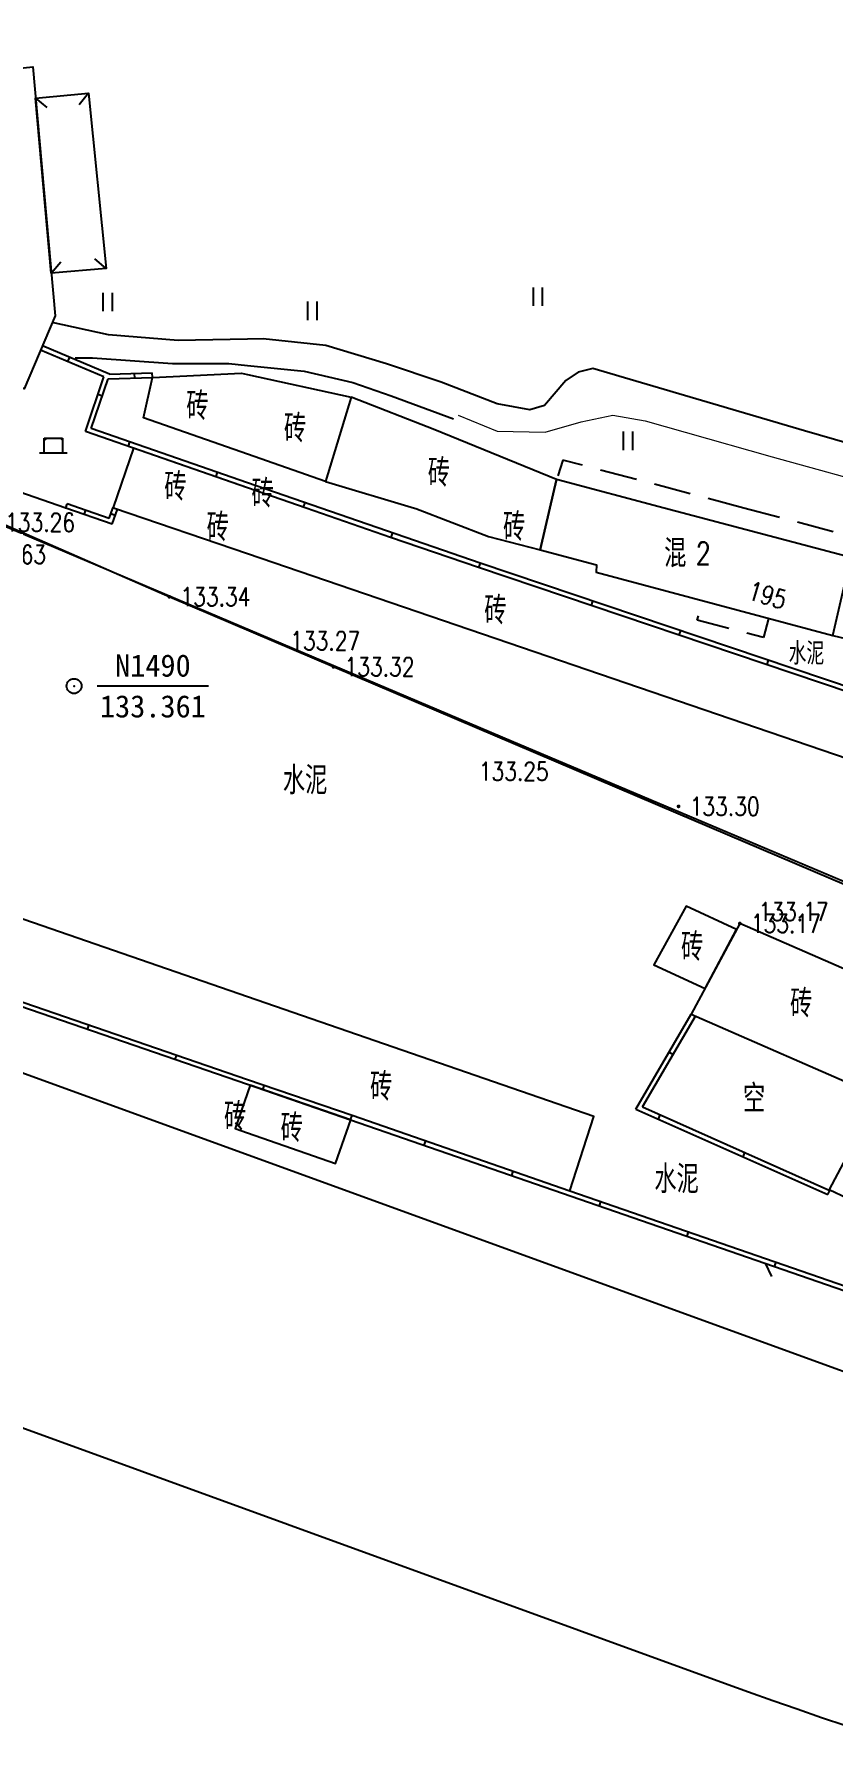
# Model space of a CAD drawing. Extents: x 529262 to 576451, y 2694391 to 2717535.
# Drawn here: x 566853.5 to 566896.5, y 2709936.6 to 2710028.1 of the extents above; entities that cross this region are included whole.
import ezdxf
from ezdxf.enums import TextEntityAlignment as Align
from ezdxf.xclip import XClip

# ---------------------------------------------------------------- set-up
doc = ezdxf.new("R2010")
doc.units = 0
doc.header["$XCLIPFRAME"] = 0
doc.linetypes.add('X5', pattern=[3, 2, -1])
for name, color, linetype in [('a红线图', 1, 'Continuous'), ('DLDW', 8, 'Continuous'), ('DMTZ', 8, 'Continuous'), ('GCD', 8, 'Continuous'), ('JMD', 8, 'Continuous'), ('KZD', 8, 'Continuous'), ('PP-COM', 7, 'Continuous'), ('RD-中线', 40, 'Continuous'), ('RD-红线', 7, 'Continuous'), ('ZBTZ', 8, 'Continuous'), ('ZJ', 7, 'Continuous'), ('污水管径标注_W10-', 202, 'Continuous')]:
    doc.layers.add(name, color=color, linetype=linetype)
doc.layers.add('SXSS', color=5, linetype='Continuous', lineweight=0)
doc.styles.add('HZ', font='rs.shx', dxfattribs={"width": 0.8, "bigfont": 'hztxt.shx'})
doc.styles.add('等线体', font='simhei.ttf')
doc.linetypes.add('10421', pattern='A,2,[150,AAA.SHX,S=0.5,R=0,X=0,Y=0.5],1e-11', length=2)
doc.linetypes.add('10422', pattern='A,0.75,[150,AAA.SHX,S=0.5,R=0,X=0,Y=0.5],1.5,[177,AAA.SHX,S=1,R=0,X=0,Y=0.4],0.75', length=3)
doc.linetypes.add('1161', pattern='A,0,[149,AAA.SHX,S=0.15,R=0,X=0,Y=0],-1.6', length=1.6)

# ---------------------------------------------------------------- blocks, each defined once
blk = doc.blocks.new('A$C19FD0107')
at = {"layer": 'RD-中线', "color": 8, "linetype": 'Continuous', "flags": 128}
for points in [[(-4915.644, 15741.627), (-4680.014, 15724.535, -0.06919), (-4464.529, 15678.478), (-4107.284, 15548.587, 0.074087), (-4020.642, 15530.949), (-3764.952, 15517.406)], [(-4490.734, 14139.438, 0), (-4490.29, 14139.417)], [(-3818.251, 14086.168, 0), (-3817.74, 14086.169)]]:
    blk.add_lwpolyline(points, format="xyb", dxfattribs=at)
at = {"layer": 'RD-红线', "color": 8, "linetype": 'Continuous', "flags": 128}
blk.add_lwpolyline([(-4584.201, 15730.063, -0.039951), (-4458.379, 15695.394), (-4101.133, 15565.504, 0.074087), (-4019.69, 15548.924), (-3378.211, 15514.945)], format="xyb", dxfattribs=at)
blk = doc.blocks.new('GC200')
at = {"linetype": 'Continuous', "const_width": 0.2, "flags": 128}
blk.add_lwpolyline([(-0.1, 0, 1), (0.1, 0, 1)], format="xyb", close=True, dxfattribs=at)
blk = doc.blocks.new('gc121')
at = {"color": 8}
for p, q in [((-0.5, -1), (-0.5, 1)), ((0.5, -1), (0.5, 1))]:
    blk.add_line(p, q, dxfattribs=at)
blk = doc.blocks.new('gc022')
for p, q in [((-1.5, 0), (1.5, 0)), ((-1, 0), (-1, 1.6)), ((-1, 1.6), (1, 1.6)), ((-1, 1.6), (-0.8, 1.4)), ((1, 1.6), (0.8, 1.4)), ((1, 1.6), (1, 0))]:
    blk.add_line(p, q)
blk = doc.blocks.new('gc117')
at = {"color": 8}
blk.add_circle((0, 0), 0.8, dxfattribs=at)
blk.add_point((0, 0), dxfattribs=at)

msp = doc.modelspace()

# ---------------------------------------------------------------- linework, layer by layer
at = {"layer": 'a红线图', "color": 8, "linetype": 'Continuous', "lineweight": 0, "const_width": 0.1, "elevation": 1, "flags": 128}
msp.add_lwpolyline([(566696.597, 2710071.626), (566725.76, 2710055.912), (566732.088, 2710053.298), (566751.244, 2710045.851), (566769.178, 2710038.018), (566805.651, 2710021.905), (566842.329, 2710005.646), (566879.093, 2709990.054), (566915.838, 2709974.529), (566934.446, 2709965.319), (566949.35, 2709960.864), (566992.946, 2709958.837), (567025.375, 2709957.24)], dxfattribs=at)
msp.add_lwpolyline([(566696.597, 2710071.626), (566725.76, 2710055.912), (566732.088, 2710053.298), (566751.244, 2710045.851), (566769.178, 2710038.018), (566805.651, 2710021.905), (566842.329, 2710005.646), (566879.093, 2709990.054), (566915.838, 2709974.529), (566934.446, 2709965.319), (566949.35, 2709960.864), (566992.946, 2709958.837), (567025.375, 2709957.24)], dxfattribs=at)
at = {"layer": 'DLDW', "color": 252, "linetype": 'Continuous', "elevation": 133.065, "flags": 128}
msp.add_lwpolyline([(566839.832, 2710014.351), (566840.806, 2710016.61), (566851.408, 2710012.327), (566850.173, 2710026.034), (566853.408, 2710026.367), (566854.614, 2710012.933), (566852.948, 2710009)], close=True, dxfattribs=at)
at = {"layer": 'DMTZ', "linetype": '10421', "flags": 128}
for points, elevation in [([(566864.998, 2710011.684), (566861.258, 2710011.598), (566857.502, 2710011.907), (566854.461, 2710012.571)], 132.835), ([(566881.013, 2710008.107), (566880.214, 2710007.857), (566878.455, 2710008.194), (566875.437, 2710009.363), (566872.481, 2710010.348), (566869.217, 2710011.333), (566865.83, 2710011.703), (566864.998, 2710011.684)], 132.835), ([(566883.615, 2710010.09), (566882.824, 2710009.894), (566882.159, 2710009.44), (566881.013, 2710008.107)], 133.201)]:
    msp.add_lwpolyline(points, dxfattribs=dict(at, elevation=elevation))
for points in [[(566855.701, 2710010.672), (566856.627, 2710010.672), (566860.952, 2710010.365), (566863.986, 2710010.364), (566864.998, 2710010.262)], [(566864.998, 2710010.262), (566868.054, 2710009.953), (566870.678, 2710009.336), (566872.736, 2710008.616), (566876.094, 2710007.38)]]:
    msp.add_lwpolyline(points, dxfattribs=at)
at = {"layer": 'DMTZ', "linetype": '10422', "elevation": 133.22, "flags": 128}
msp.add_lwpolyline([(566909.458, 2710002.568), (566895.029, 2710006.731), (566883.615, 2710010.09)], dxfattribs=at)
at = {"layer": 'JMD', "linetype": 'Continuous'}
for p, q in [((566856.423, 2710024.942), (566855.913, 2710024.325)), ((566853.559, 2710024.685), (566854.173, 2710024.172)), ((566854.407, 2710015.232), (566854.92, 2710015.846)), ((566857.366, 2710015.498), (566856.749, 2710016.008)), ((566855.382, 2710010.706), (566855.285, 2710010.475)), ((566858.908, 2710009.582), (566858.901, 2710009.832)), ((566859.863, 2710009.611), (566859.855, 2710009.861)), ((566857.162, 2710008.611), (566856.926, 2710008.692)), ((566858.632, 2710006.139), (566858.549, 2710005.901)), ((566863.357, 2710004.504), (566863.273, 2710004.261)), ((566868.082, 2710002.868), (566867.996, 2710002.621)), ((566855.187, 2710002.56), (566855.269, 2710002.796)), ((566855.187, 2710002.56), (566855.19, 2710002.568)), ((566855.187, 2710002.56), (566855.19, 2710002.568)), ((566856.189, 2710002.213), (566856.271, 2710002.449)), ((566856.189, 2710002.213), (566856.271, 2710002.449)), ((566857.625, 2710002.266), (566857.862, 2710002.184)), ((566857.625, 2710002.266), (566857.862, 2710002.184)), ((566872.807, 2710001.233), (566872.725, 2710000.996)), ((566872.807, 2710001.233), (566872.725, 2710000.996)), ((566877.532, 2709999.597), (566877.45, 2709999.361)), ((566877.532, 2709999.597), (566877.45, 2709999.361)), ((566877.532, 2709999.597), (566877.45, 2709999.361)), ((566877.532, 2709999.597), (566877.45, 2709999.361)), ((566883.594, 2709997.554), (566883.514, 2709997.317)), ((566883.594, 2709997.554), (566883.514, 2709997.317)), ((566883.594, 2709997.554), (566883.514, 2709997.317)), ((566883.594, 2709997.554), (566883.514, 2709997.317)), ((566888.332, 2709995.957), (566888.253, 2709995.72)), ((566888.332, 2709995.957), (566888.253, 2709995.72)), ((566888.332, 2709995.957), (566888.253, 2709995.72)), ((566888.332, 2709995.957), (566888.253, 2709995.72)), ((566893.071, 2709994.36), (566892.991, 2709994.123)), ((566893.071, 2709994.36), (566892.991, 2709994.123)), ((566893.071, 2709994.36), (566892.991, 2709994.123)), ((566893.071, 2709994.36), (566892.991, 2709994.123)), ((566856.363, 2709974.459), (566856.445, 2709974.695)), ((566856.363, 2709974.459), (566856.445, 2709974.695)), ((566856.363, 2709974.459), (566856.445, 2709974.695)), ((566856.363, 2709974.459), (566856.445, 2709974.695)), ((566861.091, 2709972.831), (566861.172, 2709973.068)), ((566861.091, 2709972.831), (566861.172, 2709973.068)), ((566861.091, 2709972.831), (566861.172, 2709973.068)), ((566861.091, 2709972.831), (566861.172, 2709973.068)), ((566887.728, 2709973.219), (566887.944, 2709973.092)), ((566887.728, 2709973.219), (566887.944, 2709973.092)), ((566887.728, 2709973.219), (566887.944, 2709973.092)), ((566887.728, 2709973.219), (566887.944, 2709973.092)), ((566865.819, 2709971.204), (566865.9, 2709971.441)), ((566865.819, 2709971.204), (566865.9, 2709971.441)), ((566865.819, 2709971.204), (566865.9, 2709971.441)), ((566865.819, 2709971.204), (566865.9, 2709971.441)), ((566870.547, 2709969.577), (566870.628, 2709969.813)), ((566870.547, 2709969.577), (566870.628, 2709969.813)), ((566870.547, 2709969.577), (566870.628, 2709969.813)), ((566870.547, 2709969.577), (566870.628, 2709969.813)), ((566870.547, 2709969.577), (566870.628, 2709969.813)), ((566870.547, 2709969.577), (566870.628, 2709969.813)), ((566870.547, 2709969.577), (566870.628, 2709969.813)), ((566870.547, 2709969.577), (566870.628, 2709969.813)), ((566887.146, 2709969.612), (566887.248, 2709969.84)), ((566887.146, 2709969.612), (566887.248, 2709969.84)), ((566887.146, 2709969.612), (566887.248, 2709969.84)), ((566887.146, 2709969.612), (566887.248, 2709969.84)), ((566874.517, 2709968.202), (566874.599, 2709968.439)), ((566874.517, 2709968.202), (566874.599, 2709968.439)), ((566874.517, 2709968.202), (566874.599, 2709968.439)), ((566874.517, 2709968.202), (566874.599, 2709968.439)), ((566891.712, 2709967.575), (566891.814, 2709967.803)), ((566891.712, 2709967.575), (566891.814, 2709967.803)), ((566891.712, 2709967.575), (566891.814, 2709967.803)), ((566891.712, 2709967.575), (566891.814, 2709967.803)), ((566879.242, 2709966.566), (566879.323, 2709966.802)), ((566879.242, 2709966.566), (566879.323, 2709966.802)), ((566879.242, 2709966.566), (566879.323, 2709966.802)), ((566879.242, 2709966.566), (566879.323, 2709966.802)), ((566896.279, 2709965.538), (566896.401, 2709965.756)), ((566896.279, 2709965.538), (566896.401, 2709965.756)), ((566896.279, 2709965.538), (566896.401, 2709965.756)), ((566896.279, 2709965.538), (566896.401, 2709965.756)), ((566883.966, 2709964.93), (566884.048, 2709965.166)), ((566883.966, 2709964.93), (566884.048, 2709965.166)), ((566883.966, 2709964.93), (566884.048, 2709965.166)), ((566883.966, 2709964.93), (566884.048, 2709965.166)), ((566888.691, 2709963.294), (566888.773, 2709963.53)), ((566888.691, 2709963.294), (566888.773, 2709963.53)), ((566888.691, 2709963.294), (566888.773, 2709963.53)), ((566888.691, 2709963.294), (566888.773, 2709963.53)), ((566892.907, 2709961.834), (566893.254, 2709961.114)), ((566892.907, 2709961.834), (566893.254, 2709961.114)), ((566892.907, 2709961.834), (566893.254, 2709961.114)), ((566892.907, 2709961.834), (566893.254, 2709961.114)), ((566893.416, 2709961.658), (566893.498, 2709961.894)), ((566893.416, 2709961.658), (566893.498, 2709961.894)), ((566893.416, 2709961.658), (566893.498, 2709961.894)), ((566893.416, 2709961.658), (566893.498, 2709961.894))]:
    msp.add_line(p, q, dxfattribs=at)
at = {"layer": 'JMD', "linetype": 'Continuous', "flags": 128}
for points, elevation in [([(566853.559, 2710024.685), (566856.423, 2710024.942), (566857.366, 2710015.498), (566854.407, 2710015.232)], 133.205), ([(566891.364, 2709979.834), (566888.648, 2709981.103), (566886.908, 2709977.931), (566889.671, 2709976.662)], 133.234), ([(566891.364, 2709979.834), (566888.648, 2709981.103), (566886.908, 2709977.931), (566889.671, 2709976.662)], 133.234), ([(566891.364, 2709979.834), (566888.648, 2709981.103), (566886.908, 2709977.931), (566889.671, 2709976.662)], 133.234), ([(566891.364, 2709979.834), (566888.648, 2709981.103), (566886.908, 2709977.931), (566889.671, 2709976.662)], 133.234), ([(566899.041, 2709970.85), (566901.649, 2709975.749), (566891.538, 2709980.159), (566888.924, 2709975.263)], 133.096), ([(566899.041, 2709970.85), (566901.649, 2709975.749), (566891.538, 2709980.159), (566888.924, 2709975.263)], 133.096), ([(566899.041, 2709970.85), (566901.649, 2709975.749), (566891.538, 2709980.159), (566888.924, 2709975.263)], 133.096), ([(566899.041, 2709970.85), (566901.649, 2709975.749), (566891.538, 2709980.159), (566888.924, 2709975.263)], 133.096), ([(566905.574, 2709973.784), (566901.649, 2709975.749), (566896.361, 2709965.815), (566900.306, 2709963.94)], 133.123), ([(566905.574, 2709973.784), (566901.649, 2709975.749), (566896.361, 2709965.815), (566900.306, 2709963.94)], 133.123), ([(566905.574, 2709973.784), (566901.649, 2709975.749), (566896.361, 2709965.815), (566900.306, 2709963.94)], 133.123), ([(566905.574, 2709973.784), (566901.649, 2709975.749), (566896.361, 2709965.815), (566900.306, 2709963.94)], 133.123)]:
    msp.add_lwpolyline(points, close=True, dxfattribs=dict(at, elevation=elevation))
for points in [[(566857.248, 2710009.643), (566853.833, 2710011.09)], [(566857.542, 2710009.791), (566853.931, 2710011.32)], [(566856.25, 2710006.699), (566857.248, 2710009.643)], [(566856.567, 2710006.854), (566857.477, 2710009.539)], [(566857.477, 2710009.539), (566859.863, 2710009.611)], [(566857.542, 2710009.791), (566859.855, 2710009.861)], [(566864.998, 2710003.662), (566856.25, 2710006.699)], [(566864.998, 2710003.936), (566856.567, 2710006.854)], [(566868.949, 2710002.568), (566864.998, 2710003.936)], [(566868.15, 2710002.568), (566864.998, 2710003.662)], [(566857.692, 2710001.693), (566855.187, 2710002.56)], [(566857.692, 2710001.693), (566855.187, 2710002.56)], [(566855.927, 2710002.568), (566855.269, 2710002.796)], [(566857.537, 2710002.011), (566855.927, 2710002.568)], [(566857.537, 2710002.011), (566855.927, 2710002.568)], [(566857.537, 2710002.011), (566857.73, 2710002.568)], [(566857.537, 2710002.011), (566857.73, 2710002.568)], [(566857.692, 2710001.693), (566857.975, 2710002.512)], [(566857.692, 2710001.693), (566857.975, 2710002.512)], [(566857.73, 2710002.568), (566857.739, 2710002.593)], [(566877.45, 2709999.361), (566872.704, 2710000.987), (566868.15, 2710002.568)], [(566877.45, 2709999.361), (566872.704, 2710000.987), (566868.15, 2710002.568)], [(566877.532, 2709999.597), (566868.949, 2710002.568)], [(566877.532, 2709999.597), (566868.949, 2710002.568)], [(566897.488, 2709992.607), (566877.452, 2709999.36)], [(566897.488, 2709992.607), (566877.452, 2709999.36)], [(566897.488, 2709992.607), (566877.452, 2709999.36)], [(566897.488, 2709992.607), (566877.452, 2709999.36)], [(566897.809, 2709992.763), (566877.532, 2709999.597)], [(566897.809, 2709992.763), (566877.532, 2709999.597)], [(566897.809, 2709992.763), (566877.532, 2709999.597)], [(566897.809, 2709992.763), (566877.532, 2709999.597)], [(566832.105, 2709982.808), (566864.998, 2709971.487)], [(566832.105, 2709982.808), (566864.998, 2709971.487)], [(566832.105, 2709982.808), (566864.998, 2709971.487)], [(566832.105, 2709982.808), (566864.998, 2709971.487)], [(566832.186, 2709983.044), (566832.186, 2709983.044), (566864.998, 2709971.751)], [(566832.186, 2709983.044), (566832.186, 2709983.044), (566864.998, 2709971.751)], [(566832.186, 2709983.044), (566832.186, 2709983.044), (566864.998, 2709971.751)], [(566832.186, 2709983.044), (566832.186, 2709983.044), (566864.998, 2709971.751)], [(566885.935, 2709970.152), (566888.924, 2709975.263)], [(566885.935, 2709970.152), (566888.924, 2709975.263)], [(566885.935, 2709970.152), (566888.924, 2709975.263)], [(566885.935, 2709970.152), (566888.924, 2709975.263)], [(566886.291, 2709970.267), (566889.154, 2709975.162)], [(566886.291, 2709970.267), (566889.154, 2709975.162)], [(566886.291, 2709970.267), (566889.154, 2709975.162)], [(566886.291, 2709970.267), (566889.154, 2709975.162)], [(566864.998, 2709971.751), (566870.628, 2709969.813)], [(566864.998, 2709971.751), (566870.628, 2709969.813)], [(566864.998, 2709971.751), (566870.628, 2709969.813)], [(566864.998, 2709971.751), (566870.628, 2709969.813)], [(566864.998, 2709971.03), (566864.328, 2709969.096), (566864.998, 2709968.864)], [(566864.998, 2709971.03), (566864.328, 2709969.096), (566864.998, 2709968.864)], [(566864.998, 2709971.03), (566864.328, 2709969.096), (566864.998, 2709968.864)], [(566864.998, 2709971.03), (566864.328, 2709969.096), (566864.998, 2709968.864)], [(566864.998, 2709971.487), (566870.547, 2709969.577)], [(566864.998, 2709971.487), (566870.547, 2709969.577)], [(566864.998, 2709971.487), (566870.547, 2709969.577)], [(566864.998, 2709971.487), (566870.547, 2709969.577)], [(566864.998, 2709968.864), (566869.744, 2709967.22), (566870.559, 2709969.573), (566870.547, 2709969.577), (566865.139, 2709971.438), (566864.998, 2709971.03)], [(566864.998, 2709968.864), (566869.744, 2709967.22), (566870.559, 2709969.573), (566870.547, 2709969.577), (566865.139, 2709971.438), (566864.998, 2709971.03)], [(566864.998, 2709968.864), (566869.744, 2709967.22), (566870.559, 2709969.573), (566870.547, 2709969.577), (566865.139, 2709971.438), (566864.998, 2709971.03)], [(566864.998, 2709968.864), (566869.744, 2709967.22), (566870.559, 2709969.573), (566870.547, 2709969.577), (566865.139, 2709971.438), (566864.998, 2709971.03)], [(566885.935, 2709970.152), (566896.279, 2709965.538)], [(566885.935, 2709970.152), (566896.279, 2709965.538)], [(566885.935, 2709970.152), (566896.279, 2709965.538)], [(566885.935, 2709970.152), (566896.279, 2709965.538)], [(566886.291, 2709970.267), (566896.401, 2709965.756)], [(566886.291, 2709970.267), (566896.401, 2709965.756)], [(566886.291, 2709970.267), (566896.401, 2709965.756)], [(566886.291, 2709970.267), (566896.401, 2709965.756)], [(566870.547, 2709969.577), (566898.141, 2709960.022)], [(566870.547, 2709969.577), (566898.141, 2709960.022)], [(566870.547, 2709969.577), (566898.141, 2709960.022)], [(566870.547, 2709969.577), (566898.141, 2709960.022)], [(566882.375, 2709965.746), (566898.222, 2709960.258)], [(566882.375, 2709965.746), (566898.222, 2709960.258)], [(566882.375, 2709965.746), (566898.222, 2709960.258)], [(566882.375, 2709965.746), (566898.222, 2709960.258)]]:
    msp.add_lwpolyline(points, dxfattribs=at)
for points, elevation in [([(566864.998, 2710005.468), (566859.381, 2710007.437), (566859.863, 2710009.611), (566864.666, 2710009.851), (566864.998, 2710009.779)], 131.892), ([(566864.998, 2710009.779), (566870.587, 2710008.558), (566869.196, 2710003.996), (566864.998, 2710005.468)], 131.892), ([(566881.295, 2710002.568), (566881.657, 2710004.106), (566875.094, 2710006.791), (566870.587, 2710008.558), (566869.196, 2710003.996), (566873.994, 2710002.568)], 131.892), ([(566864.998, 2710003.662), (566858.848, 2710005.797), (566857.739, 2710002.593), (566857.812, 2710002.568)], 133.556), ([(566887.463, 2710002.568), (566881.657, 2710004.106), (566881.295, 2710002.568)], 132.78), ([(566868.15, 2710002.568), (566864.998, 2710003.662)], 133.556), ([(566857.812, 2710002.568), (566864.998, 2710000.113)], 133.556), ([(566857.812, 2710002.568), (566864.998, 2710000.113)], 133.556), ([(566864.998, 2710000.113), (566899.491, 2709988.328), (566900.821, 2709991.433), (566899.837, 2709991.781), (566899.726, 2709991.563), (566897.409, 2709992.382), (566897.488, 2709992.607), (566877.45, 2709999.361), (566872.704, 2710000.987), (566872.704, 2710000.987), (566868.15, 2710002.568)], 133.556), ([(566864.998, 2710000.113), (566899.491, 2709988.328), (566900.821, 2709991.433), (566899.837, 2709991.781), (566899.726, 2709991.563), (566897.409, 2709992.382), (566897.488, 2709992.607), (566877.45, 2709999.361), (566872.704, 2710000.987), (566872.704, 2710000.987), (566868.15, 2710002.568)], 133.556), ([(566873.994, 2710002.568), (566874.072, 2710002.545), (566877.995, 2710001.027), (566880.767, 2710000.317), (566881.295, 2710002.568)], 131.892), ([(566873.994, 2710002.568), (566874.072, 2710002.545), (566877.995, 2710001.027), (566880.767, 2710000.317), (566881.295, 2710002.568)], 131.892), ([(566881.295, 2710002.568), (566880.767, 2710000.317), (566883.816, 2709999.506), (566883.793, 2709999.112), (566896.551, 2709995.69), (566897.533, 2709999.901), (566887.463, 2710002.568)], 132.78), ([(566881.295, 2710002.568), (566880.767, 2710000.317), (566883.816, 2709999.506), (566883.793, 2709999.112), (566896.551, 2709995.69), (566897.533, 2709999.901), (566887.463, 2710002.568)], 132.78), ([(566864.998, 2709976.202), (566823.014, 2709990.717), (566821.633, 2709986.583), (566832.186, 2709983.044), (566864.998, 2709971.751)], 134.282), ([(566864.998, 2709976.202), (566823.014, 2709990.717), (566821.633, 2709986.583), (566832.186, 2709983.044), (566864.998, 2709971.751)], 134.282), ([(566864.998, 2709976.202), (566823.014, 2709990.717), (566821.633, 2709986.583), (566832.186, 2709983.044), (566864.998, 2709971.751)], 134.282), ([(566864.998, 2709976.202), (566823.014, 2709990.717), (566821.633, 2709986.583), (566832.186, 2709983.044), (566864.998, 2709971.751)], 134.282), ([(566864.998, 2709971.751), (566870.628, 2709969.813), (566882.374, 2709965.74), (566883.673, 2709969.745), (566864.998, 2709976.202)], 134.282), ([(566864.998, 2709971.751), (566870.628, 2709969.813), (566882.374, 2709965.74), (566883.673, 2709969.745), (566864.998, 2709976.202)], 134.282), ([(566864.998, 2709971.751), (566870.628, 2709969.813), (566882.374, 2709965.74), (566883.673, 2709969.745), (566864.998, 2709976.202)], 134.282), ([(566864.998, 2709971.751), (566870.628, 2709969.813), (566882.374, 2709965.74), (566883.673, 2709969.745), (566864.998, 2709976.202)], 134.282)]:
    msp.add_lwpolyline(points, dxfattribs=dict(at, elevation=elevation))
at = {"layer": 'JMD', "linetype": 'X5', "elevation": 132.978, "flags": 128}
for points in [[(566891.764, 2710002.568), (566881.99, 2710005.157), (566881.657, 2710004.106)], [(566896.551, 2709995.69), (566897.622, 2709995.44), (566899.002, 2710000.651), (566891.764, 2710002.568)], [(566896.551, 2709995.69), (566897.622, 2709995.44), (566899.002, 2710000.651), (566891.764, 2710002.568)]]:
    msp.add_lwpolyline(points, dxfattribs=at)
at = {"layer": 'JMD', "linetype": 'X5', "flags": 128}
msp.add_lwpolyline([(566893.088, 2709996.619), (566892.811, 2709995.583), (566889.244, 2709996.529), (566889.524, 2709997.575)], dxfattribs=at)
msp.add_lwpolyline([(566893.088, 2709996.619), (566892.811, 2709995.583), (566889.244, 2709996.529), (566889.524, 2709997.575)], dxfattribs=at)
msp.add_lwpolyline([(566893.088, 2709996.619), (566892.811, 2709995.583), (566889.244, 2709996.529), (566889.524, 2709997.575)], dxfattribs=at)
msp.add_lwpolyline([(566893.088, 2709996.619), (566892.811, 2709995.583), (566889.244, 2709996.529), (566889.524, 2709997.575)], dxfattribs=at)
at = {"layer": 'KZD', "linetype": 'Continuous'}
msp.add_line((566862.887, 2709992.965, 133.361), (566856.887, 2709992.965, 133.361), dxfattribs=at)
msp.add_line((566862.887, 2709992.965, 133.361), (566856.887, 2709992.965, 133.361), dxfattribs=at)
msp.add_line((566862.887, 2709992.965, 133.361), (566856.887, 2709992.965, 133.361), dxfattribs=at)
msp.add_line((566862.887, 2709992.965, 133.361), (566856.887, 2709992.965, 133.361), dxfattribs=at)
at = {"layer": 'SXSS', "color": 8, "linetype": 'Continuous', "flags": 128}
msp.add_lwpolyline([(566876.352, 2710007.586), (566878.461, 2710006.711), (566881.034, 2710006.66), (566882.99, 2710007.226), (566884.688, 2710007.586), (566886.438, 2710007.277), (566888.599, 2710006.66), (566893.282, 2710005.322), (566899.663, 2710003.573), (566903.758, 2710002.938)], dxfattribs=at)
at = {"layer": 'ZBTZ', "linetype": '1161', "flags": 128}
for points in [[(566855.187, 2710002.56), (566850.581, 2710004.166)], [(566855.187, 2710002.56), (566855.163, 2710002.568)], [(566855.187, 2710002.56), (566855.163, 2710002.568)]]:
    msp.add_lwpolyline(points, dxfattribs=at)
at = {"layer": '污水管径标注_W10-'}
msp.add_lwpolyline([(566705.082, 2710066.576), (566722.647, 2710057.012), (566725.58, 2710055.414), (566740.949, 2710048.983), (566759.399, 2710041.263), (566777.849, 2710033.542), (566796.299, 2710025.822), (566804.915, 2710022.217), (566814.682, 2710017.946), (566833.007, 2710009.934), (566851.332, 2710001.921), (566860.805, 2709997.779), (566869.692, 2709993.991), (566888.091, 2709986.149), (566906.49, 2709978.308), (566916.921, 2709973.862), (566924.612, 2709969.88), (566933.794, 2709965.127), (566943.086, 2709962.483), (566949.736, 2709960.59), (566962.809, 2709960.024), (566982.791, 2709959.158), (567002.772, 2709958.291), (567025.47, 2709957.308)], dxfattribs=at)

# ---------------------------------------------------------------- block references
at = {"layer": 'DLDW', "color": 252, "linetype": 'Continuous', "xscale": 0.5, "yscale": 0.5, "zscale": 0.5}
msp.add_blockref('gc022', (566854.517, 2710005.545), dxfattribs=at)
at = {"layer": 'GCD', "linetype": 'Continuous'}
ref = msp.add_blockref('GC200', (566851.316, 2710001.795, 133.26), dxfattribs=dict(at, xscale=0.5, yscale=0.5, zscale=0.5))
ref.add_attrib('height', '133.26', dxfattribs={"linetype": 'Continuous', "height": 1, "style": 'HZ', "width": 0.8}).set_placement((566851.916, 2710001.795, 133.26), align=Align.MIDDLE_LEFT)
ref = msp.add_blockref('GC200', (566860.775, 2709997.782, 133.34), dxfattribs=dict(at, xscale=0.5, yscale=0.5, zscale=0.5))
ref.add_attrib('height', '133.34', dxfattribs={"linetype": 'Continuous', "height": 1, "style": 'HZ', "width": 0.8}).set_placement((566861.375, 2709997.782, 133.34), align=Align.MIDDLE_LEFT)
ref = msp.add_blockref('GC200', (566869.625, 2709994, 133.32), dxfattribs=dict(at, xscale=0.5, yscale=0.5, zscale=0.5))
ref.add_attrib('height', '133.32', dxfattribs={"linetype": 'Continuous', "height": 1, "style": 'HZ', "width": 0.8}).set_placement((566870.225, 2709994, 133.32), align=Align.MIDDLE_LEFT)
ref = msp.add_blockref('GC200', (566888.236, 2709986.477, 133.3), dxfattribs=dict(at, xscale=0.5, yscale=0.5, zscale=0.5))
ref.add_attrib('height', '133.30', dxfattribs={"linetype": 'Continuous', "height": 1, "style": 'HZ', "width": 0.8}).set_placement((566888.836, 2709986.477, 133.3), align=Align.MIDDLE_LEFT)
ref = msp.add_blockref('GC200', (566891.538, 2709980.159, 133.169), dxfattribs=dict(at, xscale=0.5, yscale=0.5, zscale=0.5))
ref.add_attrib('height', '133.17', dxfattribs={"linetype": 'Continuous', "height": 1, "style": 'HZ', "width": 0.8}).set_placement((566892.138, 2709980.159, 133.169), align=Align.MIDDLE_LEFT)
ref = msp.add_blockref('GC200', (566891.538, 2709980.159, 133.169), dxfattribs=dict(at, xscale=0.5, yscale=0.5, zscale=0.5))
ref.add_attrib('height', '133.17', dxfattribs={"linetype": 'Continuous', "height": 1, "style": 'HZ', "width": 0.8}).set_placement((566892.138, 2709980.159, 133.169), align=Align.MIDDLE_LEFT)
at = {"layer": 'KZD', "linetype": 'Continuous', "xscale": 0.5, "yscale": 0.5, "zscale": 0.5}
msp.add_blockref('gc117', (566855.637, 2709992.965, 133.361), dxfattribs=at)
msp.add_blockref('gc117', (566855.637, 2709992.965, 133.361), dxfattribs=at)
msp.add_blockref('gc117', (566855.637, 2709992.965, 133.361), dxfattribs=at)
msp.add_blockref('gc117', (566855.637, 2709992.965, 133.361), dxfattribs=at)
at = {"layer": 'PP-COM'}
ref = msp.add_blockref('A$C19FD0107', (570997.993, 2694390.603), dxfattribs=at)
XClip(ref).set_block_clipping_path([(-9366.4383134884, 14428.6043910822), (-3328.4480743363, 17452.7484863754)])
at = {"layer": 'ZBTZ', "linetype": 'Continuous', "xscale": 0.5, "yscale": 0.5, "zscale": 0.5}
for p in [(566857.462, 2710013.682), (566880.657, 2710013.973), (566868.5, 2710013.211), (566885.511, 2710006.197)]:
    msp.add_blockref('gc121', p, dxfattribs=at)

# ---------------------------------------------------------------- texts
at = {"layer": 'GCD', "linetype": 'Continuous', "style": 'HZ', "width": 0.8}
for s, p in [('133.63', (566852.244, 2710000.062)), ('133.27', (566869.183, 2709995.403)), ('133.25', (566879.346, 2709988.368)), ('133.17', (566894.435, 2709980.798)), ('133.17', (566894.435, 2709980.798))]:
    msp.add_text(s, height=1, dxfattribs=at).set_placement(p, align=Align.MIDDLE)
at = {"layer": 'JMD', "linetype": 'Continuous', "style": 'HZ', "width": 0.8}
for s, p in [('砖', (566862.892, 2710008.071)), ('砖', (566868.154, 2710006.864)), ('砖', (566875.913, 2710004.471)), ('砖', (566861.702, 2710003.715)), ('砖', (566866.407, 2710003.351)), ('砖', (566863.988, 2710001.534)), ('砖', (566863.988, 2710001.534)), ('砖', (566879.971, 2710001.551)), ('砖', (566879.971, 2710001.551)), ('混', (566888.657, 2710000.123)), ('混', (566888.657, 2710000.123)), ('混', (566888.657, 2710000.123)), ('混', (566888.657, 2710000.123)), ('砖', (566878.958, 2709997.047)), ('砖', (566878.958, 2709997.047)), ('砖', (566878.958, 2709997.047)), ('砖', (566878.958, 2709997.047)), ('砖', (566889.571, 2709978.895)), ('砖', (566889.571, 2709978.895)), ('砖', (566889.571, 2709978.895)), ('砖', (566889.571, 2709978.895)), ('砖', (566895.45, 2709975.845)), ('砖', (566895.45, 2709975.845)), ('砖', (566895.45, 2709975.845)), ('砖', (566895.45, 2709975.845)), ('砖', (566872.798, 2709971.358)), ('砖', (566872.798, 2709971.358)), ('砖', (566872.798, 2709971.358)), ('砖', (566872.798, 2709971.358)), ('砖', (566864.924, 2709969.743)), ('砖', (566864.924, 2709969.743)), ('砖', (566864.924, 2709969.743)), ('砖', (566864.924, 2709969.743)), ('砖', (566867.976, 2709969.127)), ('砖', (566867.976, 2709969.127)), ('砖', (566867.976, 2709969.127)), ('砖', (566867.976, 2709969.127))]:
    msp.add_text(s, height=1.5, dxfattribs=at).set_placement(p, align=Align.MIDDLE_RIGHT)
msp.add_text('2', height=1.2, dxfattribs=at).set_placement((566889.157, 2710000.123), align=Align.MIDDLE_LEFT)
msp.add_text('2', height=1.2, dxfattribs=at).set_placement((566889.157, 2710000.123), align=Align.MIDDLE_LEFT)
msp.add_text('2', height=1.2, dxfattribs=at).set_placement((566889.157, 2710000.123), align=Align.MIDDLE_LEFT)
msp.add_text('2', height=1.2, dxfattribs=at).set_placement((566889.157, 2710000.123), align=Align.MIDDLE_LEFT)
at = {"layer": 'KZD', "linetype": 'Continuous', "style": '等线体'}
for s, p in [('N1490', (566859.887, 2709994.065)), ('N1490', (566859.887, 2709994.065)), ('N1490', (566859.887, 2709994.065)), ('N1490', (566859.887, 2709994.065)), ('133.361', (566859.887, 2709991.865)), ('133.361', (566859.887, 2709991.865)), ('133.361', (566859.887, 2709991.865)), ('133.361', (566859.887, 2709991.865))]:
    msp.add_text(s, height=1.2, dxfattribs=at).set_placement(p, align=Align.MIDDLE)
at = {"layer": 'ZJ', "color": 8, "linetype": 'Continuous', "style": 'HZ', "width": 0.8}
msp.add_text('195', height=1, rotation=343.58291, dxfattribs=at).set_placement((566893.03, 2709997.862), align=Align.MIDDLE)
msp.add_text('195', height=1, rotation=343.58291, dxfattribs=at).set_placement((566893.03, 2709997.862), align=Align.MIDDLE)
msp.add_text('195', height=1, rotation=343.58291, dxfattribs=at).set_placement((566893.03, 2709997.862), align=Align.MIDDLE)
msp.add_text('195', height=1, rotation=343.58291, dxfattribs=at).set_placement((566893.03, 2709997.862), align=Align.MIDDLE)
for s, height, p in [('水泥', 1.2, (566895.13, 2709994.782)), ('水泥', 1.2, (566895.13, 2709994.782)), ('水泥', 1.2, (566895.13, 2709994.782)), ('水泥', 1.2, (566895.13, 2709994.782)), ('水泥', 1.5, (566868.095, 2709987.954)), ('水泥', 1.5, (566868.095, 2709987.954)), ('水泥', 1.5, (566868.095, 2709987.954)), ('水泥', 1.5, (566868.095, 2709987.954)), ('空', 1.5, (566892.307, 2709970.808)), ('空', 1.5, (566892.307, 2709970.808)), ('空', 1.5, (566892.307, 2709970.808)), ('空', 1.5, (566892.307, 2709970.808)), ('水泥', 1.5, (566888.129, 2709966.442)), ('水泥', 1.5, (566888.129, 2709966.442)), ('水泥', 1.5, (566888.129, 2709966.442)), ('水泥', 1.5, (566888.129, 2709966.442))]:
    msp.add_text(s, height=height, dxfattribs=at).set_placement(p, align=Align.MIDDLE)

doc.saveas('drawing.dxf')
